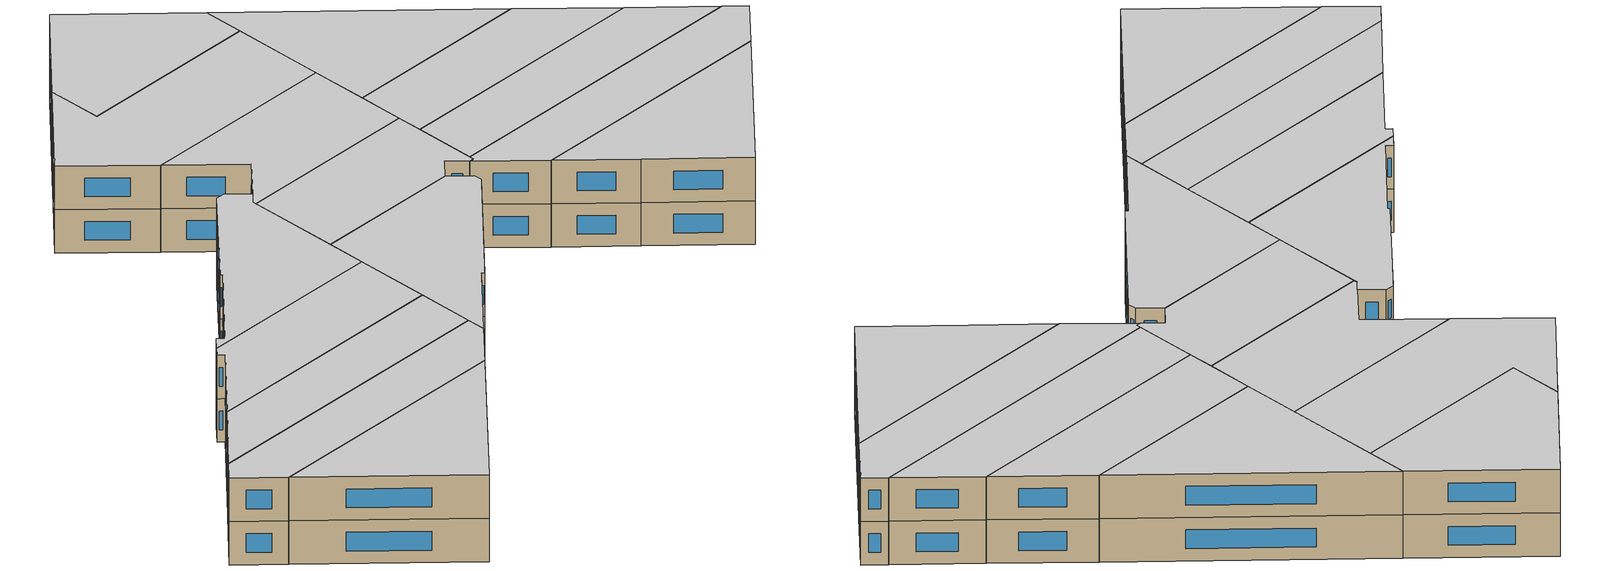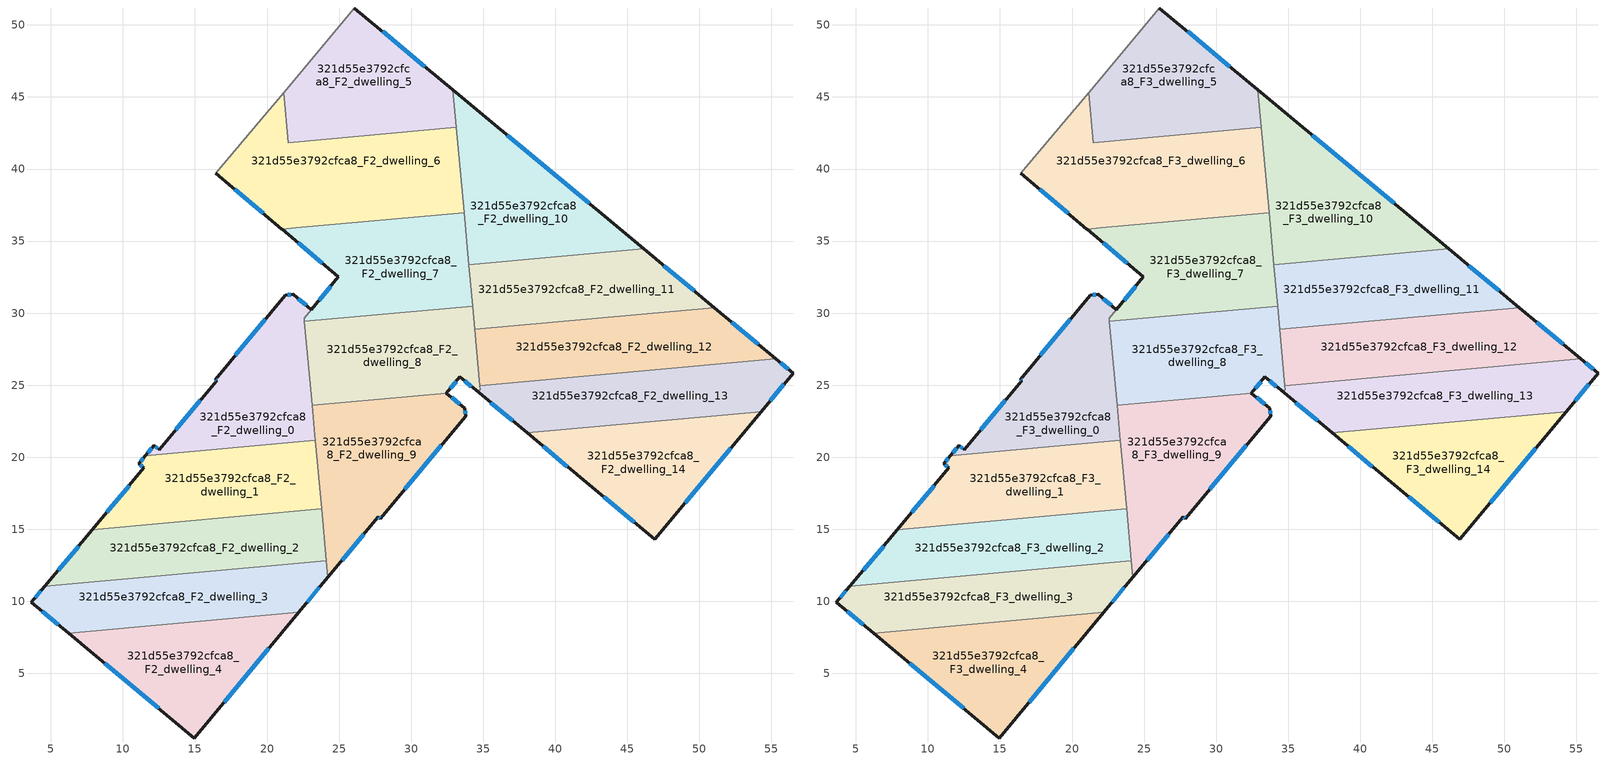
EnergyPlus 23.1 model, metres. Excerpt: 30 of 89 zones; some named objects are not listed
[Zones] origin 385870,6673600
321d55e3792cfca8_F2_dwelling_0
 floor to 321d55e3792cfca8_F1_dwelling_0 (EU_floor_Construction): 23.07,30.25 22.57,29.65 23.32,21.52 23.35,21.17 11.55,20.09 12.16,20.82 12.52,20.53 16.51,25.3 16.4,25.39 21.28,31.25 21.82,31.31 z6
 wall outside (EU_wall_Construction): 23.07,30.25 21.82,31.31 21.28,31.25 16.4,25.39 16.51,25.3 12.52,20.53 12.16,20.82 11.55,20.09 z6:9
 wall to 321d55e3792cfca8_F2_dwelling_1 (EU_wall_Construction): 11.55,20.09 23.35,21.17 z6:9
 wall to 321d55e3792cfca8_F2_dwelling_7 (EU_wall_Construction): 22.57,29.65 23.07,30.25 / 22.59,29.42 22.58,29.64 z6:9
 wall to 321d55e3792cfca8_F2_dwelling_8 (EU_wall_Construction): 23.13,23.6 22.59,29.42 z6:9
 wall to 321d55e3792cfca8_F2_dwelling_9 (EU_wall_Construction): 23.35,21.17 23.32,21.52 23.13,23.6 z6:9
 window (EU_Window_Construction): 12.42,20.61 12.26,20.73 / 15.37,23.94 13.66,21.89 / 16.43,25.36 16.48,25.33 / 19.89,29.58 17.8,27.06 / 21.66,31.29 21.43,31.27 / 22.71,30.55 22.17,31 / 11.98,20.61 11.73,20.3 z6.86:8.14
321d55e3792cfca8_F2_dwelling_1
 floor to 321d55e3792cfca8_F1_dwelling_1 (EU_floor_Construction): 23.35,21.17 23.78,16.41 7.86,14.96 11.46,19.26 11.1,19.55 11.55,20.09 z6
 wall outside (EU_wall_Construction): 11.55,20.09 11.1,19.55 11.46,19.26 7.86,14.96 z6:9
 wall to 321d55e3792cfca8_F2_dwelling_2 (EU_wall_Construction): 7.86,14.96 23.78,16.41 z6:9
 wall to 321d55e3792cfca8_F2_dwelling_9 (EU_wall_Construction): 23.78,16.41 23.35,21.17 z6:9
 window (EU_Window_Construction): 10.43,18.03 8.89,16.19 / 11.2,19.47 11.36,19.34 / 11.42,19.94 11.23,19.71 z6.86:8.14
321d55e3792cfca8_F2_dwelling_10
 floor to 321d55e3792cfca8_F1_dwelling_10 (EU_floor_Construction): 46.13,34.47 34,33.36 32.89,45.49 z6
 wall outside (EU_wall_Construction): 46.13,34.47 32.89,45.49 z6:9
 wall to 321d55e3792cfca8_F2_dwelling_11 (EU_wall_Construction): 34,33.36 46.13,34.47 z6:9
 wall to 321d55e3792cfca8_F2_dwelling_6 (EU_wall_Construction): 33.13,42.9 33.67,36.98 z6:9
 wall to 321d55e3792cfca8_F2_dwelling_5 (EU_wall_Construction): 32.89,45.49 33.13,42.9 z6:9
 wall to 321d55e3792cfca8_F2_dwelling_7 (EU_wall_Construction): 33.67,36.98 34,33.36 z6:9
 window (EU_Window_Construction): 42.35,37.62 36.67,42.34 z6.86:8.14
321d55e3792cfca8_F2_dwelling_11
 floor to 321d55e3792cfca8_F1_dwelling_11 (EU_floor_Construction): 51.03,30.38 34.41,28.87 34,33.36 46.13,34.47 z6
 wall outside (EU_wall_Construction): 51.03,30.38 46.13,34.47 z6:9
 wall to 321d55e3792cfca8_F2_dwelling_12 (EU_wall_Construction): 34.41,28.87 51.03,30.38 z6:9
 wall to 321d55e3792cfca8_F2_dwelling_7 (EU_wall_Construction): 34,33.36 34.26,30.49 z6:9
 wall to 321d55e3792cfca8_F2_dwelling_8 (EU_wall_Construction): 34.26,30.49 34.41,28.87 z6:9
 window (EU_Window_Construction): 49.63,31.55 47.53,33.3 z6.86:8.14
321d55e3792cfca8_F2_dwelling_12
 floor to 321d55e3792cfca8_F1_dwelling_12 (EU_floor_Construction): 55.29,26.84 34.76,24.96 34.41,28.87 51.03,30.38 z6
 wall outside (EU_wall_Construction): 55.29,26.84 51.03,30.38 z6:9
 wall to 321d55e3792cfca8_F2_dwelling_13 (EU_wall_Construction): 34.76,24.96 55.29,26.84 z6:9
 wall to 321d55e3792cfca8_F2_dwelling_8 (EU_wall_Construction): 34.41,28.87 34.76,24.96 z6:9
 window (EU_Window_Construction): 54.07,27.85 52.25,29.37 z6.86:8.14
321d55e3792cfca8_F2_dwelling_13
 floor to 321d55e3792cfca8_F1_dwelling_13 (EU_floor_Construction): 56.5,25.83 54.29,23.17 38.05,21.68 34.51,24.64 34.79,24.67 34.76,24.96 55.29,26.84 z6
 wall outside (EU_wall_Construction): 34.51,24.64 38.05,21.68 / 54.29,23.17 56.5,25.83 55.29,26.84 z6:9
 wall to 321d55e3792cfca8_F2_dwelling_14 (EU_wall_Construction): 38.05,21.68 54.29,23.17 z6:9
 wall to 321d55e3792cfca8_F2_dwelling_8 (EU_wall_Construction): 34.76,24.96 34.79,24.67 34.51,24.64 z6:9
 window (EU_Window_Construction): 35.52,23.8 37.04,22.53 / 56.16,26.12 55.64,26.55 / 54.92,23.93 55.87,25.07 z6.86:8.14
321d55e3792cfca8_F2_dwelling_14
 floor to 321d55e3792cfca8_F1_dwelling_14 (EU_floor_Construction): 54.29,23.17 46.92,14.31 41.95,18.42 38.05,21.68 z6
 wall outside (EU_wall_Construction): 38.05,21.68 41.95,18.42 46.92,14.31 54.29,23.17 z6:9
 window (EU_Window_Construction): 49.02,16.84 52.18,20.64 / 43.37,17.25 45.5,15.48 / 39.16,20.75 40.84,19.35 z6.86:8.14
321d55e3792cfca8_F2_dwelling_2
 floor to 321d55e3792cfca8_F1_dwelling_2 (EU_floor_Construction): 23.78,16.41 24.11,12.82 4.58,11.04 7.86,14.96 z6
 wall outside (EU_wall_Construction): 7.86,14.96 4.58,11.04 z6:9
 wall to 321d55e3792cfca8_F2_dwelling_3 (EU_wall_Construction): 4.58,11.04 24.11,12.82 z6:9
 wall to 321d55e3792cfca8_F2_dwelling_9 (EU_wall_Construction): 24.11,12.82 23.78,16.41 z6:9
 window (EU_Window_Construction): 6.92,13.84 5.52,12.16 z6.86:8.14
321d55e3792cfca8_F2_dwelling_3
 floor to 321d55e3792cfca8_F1_dwelling_3 (EU_floor_Construction): 24.11,12.82 24.22,11.66 22.2,9.23 6.24,7.78 3.65,9.93 4.58,11.04 z6
 wall outside (EU_wall_Construction): 22.2,9.23 24.22,11.66 / 4.58,11.04 3.65,9.93 6.24,7.78 z6:9
 wall to 321d55e3792cfca8_F2_dwelling_4 (EU_wall_Construction): 6.24,7.78 22.2,9.23 z6:9
 wall to 321d55e3792cfca8_F2_dwelling_9 (EU_wall_Construction): 24.21,11.66 24.11,12.82 z6:9
 window (EU_Window_Construction): 22.77,9.92 23.64,10.97 / 4.39,9.31 5.5,8.39 / 4.31,10.72 3.92,10.24 z6.86:8.14
321d55e3792cfca8_F2_dwelling_4
 floor to 321d55e3792cfca8_F1_dwelling_4 (EU_floor_Construction): 22.2,9.23 14.96,0.52 6.24,7.78 z6
 wall outside (EU_wall_Construction): 6.24,7.78 14.96,0.52 22.2,9.23 z6:9
 window (EU_Window_Construction): 8.73,5.7 12.47,2.59 / 17.03,3.01 20.13,6.74 z6.86:8.14
321d55e3792cfca8_F2_dwelling_5
 floor to 321d55e3792cfca8_F1_dwelling_5 (EU_floor_Construction): 32.89,45.49 33.13,42.9 21.46,41.83 21.15,45.29 26.07,51.17 z6
 wall outside (EU_wall_Construction): 32.89,45.49 26.07,51.17 z6:9
 wall to 321d55e3792cfca8_F2_dwelling_6 (EU_wall_Construction): 21.15,45.29 21.46,41.83 33.13,42.9 z6:9
 wall adiabatic (EU_wall_Construction): 26.07,51.17 21.15,45.29 z6:9
 window (EU_Window_Construction): 30.94,47.12 28.02,49.55 z6.86:8.14
321d55e3792cfca8_F2_dwelling_6
 floor to 321d55e3792cfca8_F1_dwelling_6 (EU_floor_Construction): 33.13,42.9 33.67,36.97 22,35.91 21.04,35.83 16.44,39.7 19.44,43.25 21.15,45.29 21.46,41.83 z6
 wall outside (EU_wall_Construction): 16.44,39.7 21.04,35.83 z6:9
 wall adiabatic (EU_wall_Construction): 21.15,45.29 19.44,43.25 16.44,39.7 z6:9
 wall to 321d55e3792cfca8_F2_dwelling_7 (EU_wall_Construction): 22.01,35.91 33.67,36.97 / 21.04,35.83 22,35.91 z6:9
 window (EU_Window_Construction): 17.76,38.59 19.73,36.93 z6.86:8.14
321d55e3792cfca8_F2_dwelling_7
 floor to 321d55e3792cfca8_F1_dwelling_7 (EU_floor_Construction): 33.67,36.97 34.26,30.49 22.59,29.42 22.57,29.65 23.07,30.25 24.95,32.54 21.04,35.82 z6
 wall outside (EU_wall_Construction): 21.04,35.82 24.95,32.54 23.07,30.25 z6:9
 wall to 321d55e3792cfca8_F2_dwelling_8 (EU_wall_Construction): 22.59,29.42 34.26,30.49 z6:9
 window (EU_Window_Construction): 22.16,34.88 23.83,33.47 / 24.41,31.88 23.61,30.9 z6.86:8.14
321d55e3792cfca8_F2_dwelling_8
 floor to 321d55e3792cfca8_F1_dwelling_8 (EU_floor_Construction): 34.26,30.49 34.79,24.67 34.51,24.64 33.39,25.58 32.45,24.45 23.13,23.6 22.59,29.42 z6
 wall outside (EU_wall_Construction): 32.45,24.45 33.39,25.58 34.51,24.64 z6:9
 wall to 321d55e3792cfca8_F2_dwelling_9 (EU_wall_Construction): 23.13,23.6 32.45,24.45 z6:9
 window (EU_Window_Construction): 33.71,25.31 34.19,24.91 / 32.72,24.77 33.12,25.25 z6.86:8.14
321d55e3792cfca8_F2_dwelling_9
 floor to 321d55e3792cfca8_F1_dwelling_9 (EU_floor_Construction): 33.74,23.38 33.78,22.85 27.86,15.74 27.7,15.86 24.22,11.66 23.13,23.6 32.45,24.45 z6
 wall outside (EU_wall_Construction): 24.22,11.66 27.7,15.86 27.86,15.74 33.78,22.85 33.74,23.38 32.45,24.45 z6:9
 window (EU_Window_Construction): 27.75,15.83 27.81,15.78 / 25.21,12.86 26.71,14.66 / 33.37,23.69 32.82,24.15 / 33.77,23 33.75,23.23 / 29.55,17.77 32.09,20.82 z6.86:8.14
321d55e3792cfca8_F3_dwelling_0
 floor to 321d55e3792cfca8_F2_dwelling_0 (EU_floor_Construction): 23.07,30.25 22.57,29.65 23.32,21.52 23.35,21.17 11.55,20.09 12.16,20.82 12.52,20.53 16.51,25.3 16.4,25.39 21.28,31.25 21.82,31.31 z9
 wall outside (EU_wall_Construction): 23.07,30.25 21.82,31.31 21.28,31.25 16.4,25.39 16.51,25.3 12.52,20.53 12.16,20.82 11.55,20.09 z9:12
 wall to 321d55e3792cfca8_F3_dwelling_1 (EU_wall_Construction): 11.55,20.09 23.35,21.17 z9:12
 wall to 321d55e3792cfca8_F3_dwelling_7 (EU_wall_Construction): 22.57,29.65 23.07,30.25 / 22.59,29.42 22.58,29.64 z9:12
 wall to 321d55e3792cfca8_F3_dwelling_8 (EU_wall_Construction): 23.13,23.6 22.59,29.42 z9:12
 wall to 321d55e3792cfca8_F3_dwelling_9 (EU_wall_Construction): 23.35,21.17 23.32,21.52 23.13,23.6 z9:12
 window (EU_Window_Construction): 12.42,20.61 12.26,20.73 / 15.37,23.94 13.66,21.89 / 16.43,25.36 16.48,25.33 / 19.89,29.58 17.8,27.06 / 21.66,31.29 21.43,31.27 / 22.71,30.55 22.17,31 / 11.98,20.61 11.73,20.3 z9.86:11.14
 ceiling to 321d55e3792cfca8_F4_dwelling_0 (EU_floor_Construction): 23.35,21.17 23.32,21.52 22.57,29.65 23.07,30.25 21.82,31.31 21.28,31.25 16.4,25.39 16.51,25.3 12.52,20.53 12.16,20.82 11.55,20.09 z12
321d55e3792cfca8_F3_dwelling_1
 floor to 321d55e3792cfca8_F2_dwelling_1 (EU_floor_Construction): 23.35,21.17 23.78,16.41 7.86,14.96 11.46,19.26 11.1,19.55 11.55,20.09 z9
 wall outside (EU_wall_Construction): 11.55,20.09 11.1,19.55 11.46,19.26 7.86,14.96 z9:12
 wall to 321d55e3792cfca8_F3_dwelling_2 (EU_wall_Construction): 7.86,14.96 23.78,16.41 z9:12
 wall to 321d55e3792cfca8_F3_dwelling_9 (EU_wall_Construction): 23.78,16.41 23.35,21.17 z9:12
 window (EU_Window_Construction): 10.43,18.03 8.89,16.19 / 11.2,19.47 11.36,19.34 / 11.42,19.94 11.23,19.71 z9.86:11.14
 ceiling to 321d55e3792cfca8_F4_dwelling_1 (EU_floor_Construction): 23.78,16.41 23.35,21.17 11.55,20.09 11.1,19.55 11.46,19.26 7.86,14.96 z12
321d55e3792cfca8_F3_dwelling_10
 floor to 321d55e3792cfca8_F2_dwelling_10 (EU_floor_Construction): 46.13,34.47 34,33.36 32.89,45.49 z9
 wall outside (EU_wall_Construction): 46.13,34.47 32.89,45.49 z9:12
 wall to 321d55e3792cfca8_F3_dwelling_11 (EU_wall_Construction): 34,33.36 46.13,34.47 z9:12
 wall to 321d55e3792cfca8_F3_dwelling_6 (EU_wall_Construction): 33.13,42.9 33.67,36.98 z9:12
 wall to 321d55e3792cfca8_F3_dwelling_5 (EU_wall_Construction): 32.89,45.49 33.13,42.9 z9:12
 wall to 321d55e3792cfca8_F3_dwelling_7 (EU_wall_Construction): 33.67,36.98 34,33.36 z9:12
 window (EU_Window_Construction): 42.35,37.62 36.67,42.34 z9.86:11.14
 ceiling to 321d55e3792cfca8_F4_dwelling_10 (EU_floor_Construction): 46.13,34.47 32.89,45.49 34,33.36 z12
321d55e3792cfca8_F3_dwelling_11
 floor to 321d55e3792cfca8_F2_dwelling_11 (EU_floor_Construction): 51.03,30.38 34.41,28.87 34,33.36 46.13,34.47 z9
 wall outside (EU_wall_Construction): 51.03,30.38 46.13,34.47 z9:12
 wall to 321d55e3792cfca8_F3_dwelling_12 (EU_wall_Construction): 34.41,28.87 51.03,30.38 z9:12
 wall to 321d55e3792cfca8_F3_dwelling_7 (EU_wall_Construction): 34,33.36 34.26,30.49 z9:12
 wall to 321d55e3792cfca8_F3_dwelling_8 (EU_wall_Construction): 34.26,30.49 34.41,28.87 z9:12
 window (EU_Window_Construction): 49.63,31.55 47.53,33.3 z9.86:11.14
 ceiling to 321d55e3792cfca8_F4_dwelling_11 (EU_floor_Construction): 51.03,30.38 46.13,34.47 34,33.36 34.41,28.87 z12
321d55e3792cfca8_F3_dwelling_12
 floor to 321d55e3792cfca8_F2_dwelling_12 (EU_floor_Construction): 55.29,26.84 34.76,24.96 34.41,28.87 51.03,30.38 z9
 wall outside (EU_wall_Construction): 55.29,26.84 51.03,30.38 z9:12
 wall to 321d55e3792cfca8_F3_dwelling_13 (EU_wall_Construction): 34.76,24.96 55.29,26.84 z9:12
 wall to 321d55e3792cfca8_F3_dwelling_8 (EU_wall_Construction): 34.41,28.87 34.76,24.96 z9:12
 window (EU_Window_Construction): 54.07,27.85 52.25,29.37 z9.86:11.14
 ceiling to 321d55e3792cfca8_F4_dwelling_12 (EU_floor_Construction): 55.29,26.84 51.03,30.38 34.41,28.87 34.76,24.96 z12
321d55e3792cfca8_F3_dwelling_13
 floor to 321d55e3792cfca8_F2_dwelling_13 (EU_floor_Construction): 56.5,25.83 54.29,23.17 38.05,21.68 34.51,24.64 34.79,24.67 34.76,24.96 55.29,26.84 z9
 wall outside (EU_wall_Construction): 34.51,24.64 38.05,21.68 / 54.29,23.17 56.5,25.83 55.29,26.84 z9:12
 wall to 321d55e3792cfca8_F3_dwelling_14 (EU_wall_Construction): 38.05,21.68 54.29,23.17 z9:12
 wall to 321d55e3792cfca8_F3_dwelling_8 (EU_wall_Construction): 34.76,24.96 34.79,24.67 34.51,24.64 z9:12
 window (EU_Window_Construction): 35.52,23.8 37.04,22.53 / 56.16,26.12 55.64,26.55 / 54.92,23.93 55.87,25.07 z9.86:11.14
 ceiling to 321d55e3792cfca8_F4_dwelling_13 (EU_floor_Construction): 54.29,23.17 56.5,25.83 55.29,26.84 34.76,24.96 34.79,24.67 34.51,24.64 38.05,21.68 z12
321d55e3792cfca8_F3_dwelling_14
 floor to 321d55e3792cfca8_F2_dwelling_14 (EU_floor_Construction): 54.29,23.17 46.92,14.31 41.95,18.42 38.05,21.68 z9
 wall outside (EU_wall_Construction): 38.05,21.68 41.95,18.42 46.92,14.31 54.29,23.17 z9:12
 window (EU_Window_Construction): 49.02,16.84 52.18,20.64 / 43.37,17.25 45.5,15.48 / 39.16,20.75 40.84,19.35 z9.86:11.14
 ceiling to 321d55e3792cfca8_F4_dwelling_14 (EU_floor_Construction): 46.92,14.31 54.29,23.17 38.05,21.68 41.95,18.42 z12
321d55e3792cfca8_F3_dwelling_2
 floor to 321d55e3792cfca8_F2_dwelling_2 (EU_floor_Construction): 23.78,16.41 24.11,12.82 4.58,11.04 7.86,14.96 z9
 wall outside (EU_wall_Construction): 7.86,14.96 4.58,11.04 z9:12
 wall to 321d55e3792cfca8_F3_dwelling_3 (EU_wall_Construction): 4.58,11.04 24.11,12.82 z9:12
 wall to 321d55e3792cfca8_F3_dwelling_9 (EU_wall_Construction): 24.11,12.82 23.78,16.41 z9:12
 window (EU_Window_Construction): 6.92,13.84 5.52,12.16 z9.86:11.14
 ceiling to 321d55e3792cfca8_F4_dwelling_2 (EU_floor_Construction): 24.11,12.82 23.78,16.41 7.86,14.96 4.58,11.04 z12
321d55e3792cfca8_F3_dwelling_3
 floor to 321d55e3792cfca8_F2_dwelling_3 (EU_floor_Construction): 24.11,12.82 24.22,11.66 22.2,9.23 6.24,7.78 3.65,9.93 4.58,11.04 z9
 wall outside (EU_wall_Construction): 22.2,9.23 24.22,11.66 / 4.58,11.04 3.65,9.93 6.24,7.78 z9:12
 wall to 321d55e3792cfca8_F3_dwelling_4 (EU_wall_Construction): 6.24,7.78 22.2,9.23 z9:12
 wall to 321d55e3792cfca8_F3_dwelling_9 (EU_wall_Construction): 24.21,11.66 24.11,12.82 z9:12
 window (EU_Window_Construction): 22.77,9.92 23.64,10.97 / 4.39,9.31 5.5,8.39 / 4.31,10.72 3.92,10.24 z9.86:11.14
 ceiling to 321d55e3792cfca8_F4_dwelling_3 (EU_floor_Construction): 22.2,9.23 24.22,11.66 24.11,12.82 4.58,11.04 3.65,9.93 6.24,7.78 z12
321d55e3792cfca8_F3_dwelling_4
 floor to 321d55e3792cfca8_F2_dwelling_4 (EU_floor_Construction): 22.2,9.23 14.96,0.52 6.24,7.78 z9
 wall outside (EU_wall_Construction): 6.24,7.78 14.96,0.52 22.2,9.23 z9:12
 window (EU_Window_Construction): 8.73,5.7 12.47,2.59 / 17.03,3.01 20.13,6.74 z9.86:11.14
 ceiling to 321d55e3792cfca8_F4_dwelling_4 (EU_floor_Construction): 14.96,0.52 22.2,9.23 6.24,7.78 z12
321d55e3792cfca8_F3_dwelling_5
 floor to 321d55e3792cfca8_F2_dwelling_5 (EU_floor_Construction): 32.89,45.49 33.13,42.9 21.46,41.83 21.15,45.29 26.07,51.17 z9
 wall outside (EU_wall_Construction): 32.89,45.49 26.07,51.17 z9:12
 wall to 321d55e3792cfca8_F3_dwelling_6 (EU_wall_Construction): 21.15,45.29 21.46,41.83 33.13,42.9 z9:12
 wall adiabatic (EU_wall_Construction): 26.07,51.17 21.15,45.29 z9:12
 window (EU_Window_Construction): 30.94,47.12 28.02,49.55 z9.86:11.14
 ceiling to 321d55e3792cfca8_F4_dwelling_5 (EU_floor_Construction): 33.13,42.9 32.89,45.49 26.07,51.17 21.15,45.29 21.46,41.83 z12
321d55e3792cfca8_F3_dwelling_6
 floor to 321d55e3792cfca8_F2_dwelling_6 (EU_floor_Construction): 33.13,42.9 33.67,36.97 22,35.91 21.04,35.83 16.44,39.7 19.44,43.25 21.15,45.29 21.46,41.83 z9
 wall outside (EU_wall_Construction): 16.44,39.7 21.04,35.83 z9:12
 wall adiabatic (EU_wall_Construction): 21.15,45.29 19.44,43.25 16.44,39.7 z9:12
 wall to 321d55e3792cfca8_F3_dwelling_7 (EU_wall_Construction): 22.01,35.91 33.67,36.97 / 21.04,35.83 22,35.91 z9:12
 window (EU_Window_Construction): 17.76,38.59 19.73,36.93 z9.86:11.14
 ceiling to 321d55e3792cfca8_F4_dwelling_6 (EU_floor_Construction): 33.67,36.97 33.13,42.9 21.46,41.83 21.15,45.29 19.44,43.25 16.44,39.7 21.04,35.83 22,35.91 z12
321d55e3792cfca8_F3_dwelling_7
 floor to 321d55e3792cfca8_F2_dwelling_7 (EU_floor_Construction): 33.67,36.97 34.26,30.49 22.59,29.42 22.57,29.65 23.07,30.25 24.95,32.54 21.04,35.82 z9
 wall outside (EU_wall_Construction): 21.04,35.82 24.95,32.54 23.07,30.25 z9:12
 wall to 321d55e3792cfca8_F3_dwelling_8 (EU_wall_Construction): 22.59,29.42 34.26,30.49 z9:12
 window (EU_Window_Construction): 22.16,34.88 23.83,33.47 / 24.41,31.88 23.61,30.9 z9.86:11.14
 ceiling to 321d55e3792cfca8_F4_dwelling_7 (EU_floor_Construction): 34.26,30.49 33.67,36.97 21.04,35.82 24.95,32.54 23.07,30.25 22.57,29.65 22.59,29.42 z12
321d55e3792cfca8_F3_dwelling_8
 floor to 321d55e3792cfca8_F2_dwelling_8 (EU_floor_Construction): 34.26,30.49 34.79,24.67 34.51,24.64 33.39,25.58 32.45,24.45 23.13,23.6 22.59,29.42 z9
 wall outside (EU_wall_Construction): 32.45,24.45 33.39,25.58 34.51,24.64 z9:12
 wall to 321d55e3792cfca8_F3_dwelling_9 (EU_wall_Construction): 23.13,23.6 32.45,24.45 z9:12
 window (EU_Window_Construction): 33.71,25.31 34.19,24.91 / 32.72,24.77 33.12,25.25 z9.86:11.14
 ceiling to 321d55e3792cfca8_F4_dwelling_8 (EU_floor_Construction): 34.79,24.67 34.26,30.49 22.59,29.42 23.13,23.6 32.45,24.45 33.39,25.58 34.51,24.64 z12
321d55e3792cfca8_F3_dwelling_9
 floor to 321d55e3792cfca8_F2_dwelling_9 (EU_floor_Construction): 33.74,23.38 33.78,22.85 27.86,15.74 27.7,15.86 24.22,11.66 23.13,23.6 32.45,24.45 z9
 wall outside (EU_wall_Construction): 24.22,11.66 27.7,15.86 27.86,15.74 33.78,22.85 33.74,23.38 32.45,24.45 z9:12
 window (EU_Window_Construction): 27.75,15.83 27.81,15.78 / 25.21,12.86 26.71,14.66 / 33.37,23.69 32.82,24.15 / 33.77,23 33.75,23.23 / 29.55,17.77 32.09,20.82 z9.86:11.14
 ceiling to 321d55e3792cfca8_F4_dwelling_9 (EU_floor_Construction): 27.86,15.74 33.78,22.85 33.74,23.38 32.45,24.45 23.13,23.6 24.22,11.66 27.7,15.86 z12
[Building]
EU S2 Campaign: North Axis=0; Terrain=City; Solar Distribution=FullExterior
[Site:Location]
Helsinki-Vantaa.AP: Latitude=60.317; Longitude=24.963; Time Zone=2; Elevation=54.6
[SizingPeriod:WeatherFileDays]
AnnualSizingPeriod: Begin Month=1; Begin Day of Month=1; End Month=12; End Day of Month=31; Day of Week for Start Day=Monday; Use Weather File Daylight Saving Period=No; Use Weather File Rain and Snow Indicators=No
[MATERIAL]
EU_InternalMass_Material: Roughness=MediumRough; Thickness=0.1; Conductivity=1; Density=1800; Specific Heat=900; Thermal Absorptance=0.9; Solar Absorptance=0.7; Visible Absorptance=0.7
[MATERIAL:NOMASS] Roughness=MediumRough; Thermal Absorptance=0.9; Solar Absorptance=0.7; Visible Absorptance=0.7
Name | Thermal Resistance
EU_wall_NoMass | 1.10183
EU_floor_NoMass | 1.70606
[WINDOWMATERIAL:SIMPLEGLAZINGSYSTEM]
EU_Window_SimpleGlazing: UFactor=3.11035; Solar Heat Gain Coefficient=0.8; Visible Transmittance=0.8
[CONSTRUCTION]
EU_wall_Construction: EU_wall_NoMass
EU_floor_Construction: EU_floor_NoMass
EU_Window_Construction: EU_Window_SimpleGlazing
EU_InternalMass_Construction: EU_InternalMass_Material
[ZONE] Type=1; Multiplier=1; Ceiling Height=autocalculate; Floor Area=autocalculate; Part of Total Floor Area=Yes
Name | Volume
321d55e3792cfca8_F2_dwelling_0; 321d55e3792cfca8_F3_dwelling_0 | 190.627
321d55e3792cfca8_F2_dwelling_1; 321d55e3792cfca8_F3_dwelling_1 | 195.914
321d55e3792cfca8_F2_dwelling_10; 321d55e3792cfca8_F3_dwelling_10 | 222.54
321d55e3792cfca8_F2_dwelling_11; 321d55e3792cfca8_F3_dwelling_11 | 195.516
321d55e3792cfca8_F2_dwelling_12; 321d55e3792cfca8_F3_dwelling_12 | 219.138
321d55e3792cfca8_F2_dwelling_13; 321d55e3792cfca8_F3_dwelling_13 | 208.389
321d55e3792cfca8_F2_dwelling_14; 321d55e3792cfca8_F3_dwelling_14 | 199.61
321d55e3792cfca8_F2_dwelling_2; 321d55e3792cfca8_F3_dwelling_2 | 192.817
321d55e3792cfca8_F2_dwelling_3; 321d55e3792cfca8_F3_dwelling_3 | 192.798
321d55e3792cfca8_F2_dwelling_4; 321d55e3792cfca8_F3_dwelling_4 | 192.823
321d55e3792cfca8_F2_dwelling_5; 321d55e3792cfca8_F3_dwelling_5 | 209.016
321d55e3792cfca8_F2_dwelling_6; 321d55e3792cfca8_F3_dwelling_6 | 288.508
321d55e3792cfca8_F2_dwelling_7; 321d55e3792cfca8_F3_dwelling_7 | 209.488
321d55e3792cfca8_F2_dwelling_8; 321d55e3792cfca8_F3_dwelling_8 | 202.12
321d55e3792cfca8_F2_dwelling_9; 321d55e3792cfca8_F3_dwelling_9 | 215.751
[INTERNALMASS] Construction=EU_InternalMass_Construction
Name | Zone or ZoneList | Surface Area
321d55e3792cfca8_F2_dwelling_0_EU_InternalMass | 321d55e3792cfca8_F2_dwelling_0 | 63.5373
321d55e3792cfca8_F2_dwelling_1_EU_InternalMass | 321d55e3792cfca8_F2_dwelling_1 | 65.311
321d55e3792cfca8_F2_dwelling_2_EU_InternalMass | 321d55e3792cfca8_F2_dwelling_2 | 64.2727
321d55e3792cfca8_F2_dwelling_3_EU_InternalMass | 321d55e3792cfca8_F2_dwelling_3 | 64.2656
321d55e3792cfca8_F2_dwelling_4_EU_InternalMass | 321d55e3792cfca8_F2_dwelling_4 | 64.2743
321d55e3792cfca8_F2_dwelling_5_EU_InternalMass | 321d55e3792cfca8_F2_dwelling_5 | 69.6719
321d55e3792cfca8_F2_dwelling_6_EU_InternalMass | 321d55e3792cfca8_F2_dwelling_6 | 96.1685
321d55e3792cfca8_F2_dwelling_7_EU_InternalMass | 321d55e3792cfca8_F2_dwelling_7 | 69.833
321d55e3792cfca8_F2_dwelling_8_EU_InternalMass | 321d55e3792cfca8_F2_dwelling_8 | 67.3731
321d55e3792cfca8_F2_dwelling_9_EU_InternalMass | 321d55e3792cfca8_F2_dwelling_9 | 71.9172
321d55e3792cfca8_F2_dwelling_10_EU_InternalMass | 321d55e3792cfca8_F2_dwelling_10 | 74.1801
321d55e3792cfca8_F2_dwelling_11_EU_InternalMass | 321d55e3792cfca8_F2_dwelling_11 | 65.172
321d55e3792cfca8_F2_dwelling_12_EU_InternalMass | 321d55e3792cfca8_F2_dwelling_12 | 73.0329
321d55e3792cfca8_F2_dwelling_13_EU_InternalMass | 321d55e3792cfca8_F2_dwelling_13 | 69.4744
321d55e3792cfca8_F2_dwelling_14_EU_InternalMass | 321d55e3792cfca8_F2_dwelling_14 | 66.5365
321d55e3792cfca8_F3_dwelling_0_EU_InternalMass | 321d55e3792cfca8_F3_dwelling_0 | 63.5373
321d55e3792cfca8_F3_dwelling_1_EU_InternalMass | 321d55e3792cfca8_F3_dwelling_1 | 65.311
321d55e3792cfca8_F3_dwelling_2_EU_InternalMass | 321d55e3792cfca8_F3_dwelling_2 | 64.2727
321d55e3792cfca8_F3_dwelling_3_EU_InternalMass | 321d55e3792cfca8_F3_dwelling_3 | 64.2656
321d55e3792cfca8_F3_dwelling_4_EU_InternalMass | 321d55e3792cfca8_F3_dwelling_4 | 64.2743
321d55e3792cfca8_F3_dwelling_5_EU_InternalMass | 321d55e3792cfca8_F3_dwelling_5 | 69.6719
321d55e3792cfca8_F3_dwelling_6_EU_InternalMass | 321d55e3792cfca8_F3_dwelling_6 | 96.1685
321d55e3792cfca8_F3_dwelling_7_EU_InternalMass | 321d55e3792cfca8_F3_dwelling_7 | 69.833
321d55e3792cfca8_F3_dwelling_8_EU_InternalMass | 321d55e3792cfca8_F3_dwelling_8 | 67.3731
321d55e3792cfca8_F3_dwelling_9_EU_InternalMass | 321d55e3792cfca8_F3_dwelling_9 | 71.9172
321d55e3792cfca8_F3_dwelling_10_EU_InternalMass | 321d55e3792cfca8_F3_dwelling_10 | 74.1801
321d55e3792cfca8_F3_dwelling_11_EU_InternalMass | 321d55e3792cfca8_F3_dwelling_11 | 65.172
321d55e3792cfca8_F3_dwelling_12_EU_InternalMass | 321d55e3792cfca8_F3_dwelling_12 | 73.0329
321d55e3792cfca8_F3_dwelling_13_EU_InternalMass | 321d55e3792cfca8_F3_dwelling_13 | 69.4744
321d55e3792cfca8_F3_dwelling_14_EU_InternalMass | 321d55e3792cfca8_F3_dwelling_14 | 66.5365
[OTHEREQUIPMENT] Fuel Type=Electricity; Design Level Calculation Method=Watts/Area; Power per Zone Floor Area=1; Fraction Latent=0; Fraction Radiant=0; Fraction Lost=0; Carbon Dioxide Generation Rate=0; EndUse Subcategory=EU_Step8_InternalGains
Name | Zone or ZoneList or Space or SpaceList | Schedule
EU_Step8_InternalGain_321d55e3792cfca8_F2_dwelling_0_f000 | 321d55e3792cfca8_F2_dwelling_0 | EU_Step8_GainSchedule_321d55e3792cfca8_F2_dwelling_0_f000
EU_Step8_InternalGain_321d55e3792cfca8_F2_dwelling_1_f000 | 321d55e3792cfca8_F2_dwelling_1 | EU_Step8_GainSchedule_321d55e3792cfca8_F2_dwelling_1_f000
EU_Step8_InternalGain_321d55e3792cfca8_F2_dwelling_2_f000 | 321d55e3792cfca8_F2_dwelling_2 | EU_Step8_GainSchedule_321d55e3792cfca8_F2_dwelling_2_f000
EU_Step8_InternalGain_321d55e3792cfca8_F2_dwelling_3_f000 | 321d55e3792cfca8_F2_dwelling_3 | EU_Step8_GainSchedule_321d55e3792cfca8_F2_dwelling_3_f000
EU_Step8_InternalGain_321d55e3792cfca8_F2_dwelling_4_f000 | 321d55e3792cfca8_F2_dwelling_4 | EU_Step8_GainSchedule_321d55e3792cfca8_F2_dwelling_4_f000
EU_Step8_InternalGain_321d55e3792cfca8_F2_dwelling_5_f000 | 321d55e3792cfca8_F2_dwelling_5 | EU_Step8_GainSchedule_321d55e3792cfca8_F2_dwelling_5_f000
EU_Step8_InternalGain_321d55e3792cfca8_F2_dwelling_6_f000 | 321d55e3792cfca8_F2_dwelling_6 | EU_Step8_GainSchedule_321d55e3792cfca8_F2_dwelling_6_f000
EU_Step8_InternalGain_321d55e3792cfca8_F2_dwelling_7_f000 | 321d55e3792cfca8_F2_dwelling_7 | EU_Step8_GainSchedule_321d55e3792cfca8_F2_dwelling_7_f000
EU_Step8_InternalGain_321d55e3792cfca8_F2_dwelling_8_f000 | 321d55e3792cfca8_F2_dwelling_8 | EU_Step8_GainSchedule_321d55e3792cfca8_F2_dwelling_8_f000
EU_Step8_InternalGain_321d55e3792cfca8_F2_dwelling_9_f000 | 321d55e3792cfca8_F2_dwelling_9 | EU_Step8_GainSchedule_321d55e3792cfca8_F2_dwelling_9_f000
EU_Step8_InternalGain_321d55e3792cfca8_F2_dwelling_10_f000 | 321d55e3792cfca8_F2_dwelling_10 | EU_Step8_GainSchedule_321d55e3792cfca8_F2_dwelling_10_f000
EU_Step8_InternalGain_321d55e3792cfca8_F2_dwelling_11_f000 | 321d55e3792cfca8_F2_dwelling_11 | EU_Step8_GainSchedule_321d55e3792cfca8_F2_dwelling_11_f000
EU_Step8_InternalGain_321d55e3792cfca8_F2_dwelling_12_f000 | 321d55e3792cfca8_F2_dwelling_12 | EU_Step8_GainSchedule_321d55e3792cfca8_F2_dwelling_12_f000
EU_Step8_InternalGain_321d55e3792cfca8_F2_dwelling_13_f000 | 321d55e3792cfca8_F2_dwelling_13 | EU_Step8_GainSchedule_321d55e3792cfca8_F2_dwelling_13_f000
EU_Step8_InternalGain_321d55e3792cfca8_F2_dwelling_14_f000 | 321d55e3792cfca8_F2_dwelling_14 | EU_Step8_GainSchedule_321d55e3792cfca8_F2_dwelling_14_f000
EU_Step8_InternalGain_321d55e3792cfca8_F3_dwelling_0_f000 | 321d55e3792cfca8_F3_dwelling_0 | EU_Step8_GainSchedule_321d55e3792cfca8_F3_dwelling_0_f000
EU_Step8_InternalGain_321d55e3792cfca8_F3_dwelling_1_f000 | 321d55e3792cfca8_F3_dwelling_1 | EU_Step8_GainSchedule_321d55e3792cfca8_F3_dwelling_1_f000
EU_Step8_InternalGain_321d55e3792cfca8_F3_dwelling_2_f000 | 321d55e3792cfca8_F3_dwelling_2 | EU_Step8_GainSchedule_321d55e3792cfca8_F3_dwelling_2_f000
EU_Step8_InternalGain_321d55e3792cfca8_F3_dwelling_3_f000 | 321d55e3792cfca8_F3_dwelling_3 | EU_Step8_GainSchedule_321d55e3792cfca8_F3_dwelling_3_f000
EU_Step8_InternalGain_321d55e3792cfca8_F3_dwelling_4_f000 | 321d55e3792cfca8_F3_dwelling_4 | EU_Step8_GainSchedule_321d55e3792cfca8_F3_dwelling_4_f000
EU_Step8_InternalGain_321d55e3792cfca8_F3_dwelling_5_f000 | 321d55e3792cfca8_F3_dwelling_5 | EU_Step8_GainSchedule_321d55e3792cfca8_F3_dwelling_5_f000
EU_Step8_InternalGain_321d55e3792cfca8_F3_dwelling_6_f000 | 321d55e3792cfca8_F3_dwelling_6 | EU_Step8_GainSchedule_321d55e3792cfca8_F3_dwelling_6_f000
EU_Step8_InternalGain_321d55e3792cfca8_F3_dwelling_7_f000 | 321d55e3792cfca8_F3_dwelling_7 | EU_Step8_GainSchedule_321d55e3792cfca8_F3_dwelling_7_f000
EU_Step8_InternalGain_321d55e3792cfca8_F3_dwelling_8_f000 | 321d55e3792cfca8_F3_dwelling_8 | EU_Step8_GainSchedule_321d55e3792cfca8_F3_dwelling_8_f000
EU_Step8_InternalGain_321d55e3792cfca8_F3_dwelling_9_f000 | 321d55e3792cfca8_F3_dwelling_9 | EU_Step8_GainSchedule_321d55e3792cfca8_F3_dwelling_9_f000
EU_Step8_InternalGain_321d55e3792cfca8_F3_dwelling_10_f000 | 321d55e3792cfca8_F3_dwelling_10 | EU_Step8_GainSchedule_321d55e3792cfca8_F3_dwelling_10_f000
EU_Step8_InternalGain_321d55e3792cfca8_F3_dwelling_11_f000 | 321d55e3792cfca8_F3_dwelling_11 | EU_Step8_GainSchedule_321d55e3792cfca8_F3_dwelling_11_f000
EU_Step8_InternalGain_321d55e3792cfca8_F3_dwelling_12_f000 | 321d55e3792cfca8_F3_dwelling_12 | EU_Step8_GainSchedule_321d55e3792cfca8_F3_dwelling_12_f000
EU_Step8_InternalGain_321d55e3792cfca8_F3_dwelling_13_f000 | 321d55e3792cfca8_F3_dwelling_13 | EU_Step8_GainSchedule_321d55e3792cfca8_F3_dwelling_13_f000
EU_Step8_InternalGain_321d55e3792cfca8_F3_dwelling_14_f000 | 321d55e3792cfca8_F3_dwelling_14 | EU_Step8_GainSchedule_321d55e3792cfca8_F3_dwelling_14_f000
[ZONEVENTILATION:DESIGNFLOWRATE] Schedule=EU_AlwaysOn; Design Flow Rate Calculation Method=AirChanges/Hour; Air Changes per Hour=0.756316; Ventilation Type=Natural; Fan Pressure Rise=0; Fan Total Efficiency=1; Constant Term Coefficient=1; Temperature Term Coefficient=0; Velocity Term Coefficient=0; Velocity Squared Term Coefficient=0; Minimum Indoor Temperature=-100; Maximum Indoor Temperature=100; Delta Temperature=-100; Minimum Outdoor Temperature=-100; Maximum Outdoor Temperature=100; Maximum Wind Speed=40
Name | Zone or ZoneList or Space or SpaceList
EU_ConstantAir_321d55e3792cfca8_F2_dwelling_0 | 321d55e3792cfca8_F2_dwelling_0
EU_ConstantAir_321d55e3792cfca8_F2_dwelling_1 | 321d55e3792cfca8_F2_dwelling_1
EU_ConstantAir_321d55e3792cfca8_F2_dwelling_2 | 321d55e3792cfca8_F2_dwelling_2
EU_ConstantAir_321d55e3792cfca8_F2_dwelling_3 | 321d55e3792cfca8_F2_dwelling_3
EU_ConstantAir_321d55e3792cfca8_F2_dwelling_4 | 321d55e3792cfca8_F2_dwelling_4
EU_ConstantAir_321d55e3792cfca8_F2_dwelling_5 | 321d55e3792cfca8_F2_dwelling_5
EU_ConstantAir_321d55e3792cfca8_F2_dwelling_6 | 321d55e3792cfca8_F2_dwelling_6
EU_ConstantAir_321d55e3792cfca8_F2_dwelling_7 | 321d55e3792cfca8_F2_dwelling_7
EU_ConstantAir_321d55e3792cfca8_F2_dwelling_8 | 321d55e3792cfca8_F2_dwelling_8
EU_ConstantAir_321d55e3792cfca8_F2_dwelling_9 | 321d55e3792cfca8_F2_dwelling_9
EU_ConstantAir_321d55e3792cfca8_F2_dwelling_10 | 321d55e3792cfca8_F2_dwelling_10
EU_ConstantAir_321d55e3792cfca8_F2_dwelling_11 | 321d55e3792cfca8_F2_dwelling_11
EU_ConstantAir_321d55e3792cfca8_F2_dwelling_12 | 321d55e3792cfca8_F2_dwelling_12
EU_ConstantAir_321d55e3792cfca8_F2_dwelling_13 | 321d55e3792cfca8_F2_dwelling_13
EU_ConstantAir_321d55e3792cfca8_F2_dwelling_14 | 321d55e3792cfca8_F2_dwelling_14
EU_ConstantAir_321d55e3792cfca8_F3_dwelling_0 | 321d55e3792cfca8_F3_dwelling_0
EU_ConstantAir_321d55e3792cfca8_F3_dwelling_1 | 321d55e3792cfca8_F3_dwelling_1
EU_ConstantAir_321d55e3792cfca8_F3_dwelling_2 | 321d55e3792cfca8_F3_dwelling_2
EU_ConstantAir_321d55e3792cfca8_F3_dwelling_3 | 321d55e3792cfca8_F3_dwelling_3
EU_ConstantAir_321d55e3792cfca8_F3_dwelling_4 | 321d55e3792cfca8_F3_dwelling_4
EU_ConstantAir_321d55e3792cfca8_F3_dwelling_5 | 321d55e3792cfca8_F3_dwelling_5
EU_ConstantAir_321d55e3792cfca8_F3_dwelling_6 | 321d55e3792cfca8_F3_dwelling_6
EU_ConstantAir_321d55e3792cfca8_F3_dwelling_7 | 321d55e3792cfca8_F3_dwelling_7
EU_ConstantAir_321d55e3792cfca8_F3_dwelling_8 | 321d55e3792cfca8_F3_dwelling_8
EU_ConstantAir_321d55e3792cfca8_F3_dwelling_9 | 321d55e3792cfca8_F3_dwelling_9
EU_ConstantAir_321d55e3792cfca8_F3_dwelling_10 | 321d55e3792cfca8_F3_dwelling_10
EU_ConstantAir_321d55e3792cfca8_F3_dwelling_11 | 321d55e3792cfca8_F3_dwelling_11
EU_ConstantAir_321d55e3792cfca8_F3_dwelling_12 | 321d55e3792cfca8_F3_dwelling_12
EU_ConstantAir_321d55e3792cfca8_F3_dwelling_13 | 321d55e3792cfca8_F3_dwelling_13
EU_ConstantAir_321d55e3792cfca8_F3_dwelling_14 | 321d55e3792cfca8_F3_dwelling_14
[HVACTEMPLATE:THERMOSTAT] Constant Heating Setpoint=20; Constant Cooling Setpoint=50
EU_HeatOnly_321d55e3792cfca8_F4_dwelling_10; EU_HeatOnly_321d55e3792cfca8_F4_dwelling_11; EU_HeatOnly_321d55e3792cfca8_F4_dwelling_12; EU_HeatOnly_321d55e3792cfca8_F4_dwelling_13; EU_HeatOnly_321d55e3792cfca8_F4_dwelling_14; EU_HeatOnly_321d55e3792cfca8_F5_dwelling_0; EU_HeatOnly_321d55e3792cfca8_F5_dwelling_1; EU_HeatOnly_321d55e3792cfca8_F5_dwelling_2; EU_HeatOnly_321d55e3792cfca8_F5_dwelling_3; EU_HeatOnly_321d55e3792cfca8_F5_dwelling_4; EU_HeatOnly_321d55e3792cfca8_F5_dwelling_5; EU_HeatOnly_321d55e3792cfca8_F5_dwelling_6; EU_HeatOnly_321d55e3792cfca8_F5_dwelling_7; EU_HeatOnly_321d55e3792cfca8_F5_dwelling_8; EU_HeatOnly_321d55e3792cfca8_F5_dwelling_9; EU_HeatOnly_321d55e3792cfca8_F5_dwelling_10; EU_HeatOnly_321d55e3792cfca8_F5_dwelling_11; EU_HeatOnly_321d55e3792cfca8_F5_dwelling_12; EU_HeatOnly_321d55e3792cfca8_F5_dwelling_13
[HVACTEMPLATE:ZONE:IDEALLOADSAIRSYSTEM] System Availability Schedule=EU_AlwaysOn; Maximum Heating Supply Air Temperature=50; Minimum Cooling Supply Air Temperature=13; Maximum Heating Supply Air Humidity Ratio=0.0156; Minimum Cooling Supply Air Humidity Ratio=0.0077; Heating Limit=NoLimit; Cooling Limit=NoLimit; Heating Availability Schedule=EU_AlwaysOn; Cooling Availability Schedule=EU_CoolingOff; Dehumidification Control Type=ConstantSensibleHeatRatio; Cooling Sensible Heat Ratio=0.7; Dehumidification Setpoint=60; Humidification Control Type=None; Humidification Setpoint=30; Outdoor Air Method=None; Outdoor Air Flow Rate per Person=0.00944; Outdoor Air Flow Rate per Zone Floor Area=0; Outdoor Air Flow Rate per Zone=0; Demand Controlled Ventilation Type=None; Outdoor Air Economizer Type=NoEconomizer; Heat Recovery Type=None; Sensible Heat Recovery Effectiveness=0.7; Latent Heat Recovery Effectiveness=0.65
Name | Template Thermostat
321d55e3792cfca8_F2_dwelling_0 | EU_HeatOnly_321d55e3792cfca8_F2_dwelling_0
321d55e3792cfca8_F2_dwelling_1 | EU_HeatOnly_321d55e3792cfca8_F2_dwelling_1
321d55e3792cfca8_F2_dwelling_2 | EU_HeatOnly_321d55e3792cfca8_F2_dwelling_2
321d55e3792cfca8_F2_dwelling_3 | EU_HeatOnly_321d55e3792cfca8_F2_dwelling_3
321d55e3792cfca8_F2_dwelling_4 | EU_HeatOnly_321d55e3792cfca8_F2_dwelling_4
321d55e3792cfca8_F2_dwelling_5 | EU_HeatOnly_321d55e3792cfca8_F2_dwelling_5
321d55e3792cfca8_F2_dwelling_6 | EU_HeatOnly_321d55e3792cfca8_F2_dwelling_6
321d55e3792cfca8_F2_dwelling_7 | EU_HeatOnly_321d55e3792cfca8_F2_dwelling_7
321d55e3792cfca8_F2_dwelling_8 | EU_HeatOnly_321d55e3792cfca8_F2_dwelling_8
321d55e3792cfca8_F2_dwelling_9 | EU_HeatOnly_321d55e3792cfca8_F2_dwelling_9
321d55e3792cfca8_F2_dwelling_10 | EU_HeatOnly_321d55e3792cfca8_F2_dwelling_10
321d55e3792cfca8_F2_dwelling_11 | EU_HeatOnly_321d55e3792cfca8_F2_dwelling_11
321d55e3792cfca8_F2_dwelling_12 | EU_HeatOnly_321d55e3792cfca8_F2_dwelling_12
321d55e3792cfca8_F2_dwelling_13 | EU_HeatOnly_321d55e3792cfca8_F2_dwelling_13
321d55e3792cfca8_F2_dwelling_14 | EU_HeatOnly_321d55e3792cfca8_F2_dwelling_14
321d55e3792cfca8_F3_dwelling_0 | EU_HeatOnly_321d55e3792cfca8_F3_dwelling_0
321d55e3792cfca8_F3_dwelling_1 | EU_HeatOnly_321d55e3792cfca8_F3_dwelling_1
321d55e3792cfca8_F3_dwelling_2 | EU_HeatOnly_321d55e3792cfca8_F3_dwelling_2
321d55e3792cfca8_F3_dwelling_3 | EU_HeatOnly_321d55e3792cfca8_F3_dwelling_3
321d55e3792cfca8_F3_dwelling_4 | EU_HeatOnly_321d55e3792cfca8_F3_dwelling_4
321d55e3792cfca8_F3_dwelling_5 | EU_HeatOnly_321d55e3792cfca8_F3_dwelling_5
321d55e3792cfca8_F3_dwelling_6 | EU_HeatOnly_321d55e3792cfca8_F3_dwelling_6
321d55e3792cfca8_F3_dwelling_7 | EU_HeatOnly_321d55e3792cfca8_F3_dwelling_7
321d55e3792cfca8_F3_dwelling_8 | EU_HeatOnly_321d55e3792cfca8_F3_dwelling_8
321d55e3792cfca8_F3_dwelling_9 | EU_HeatOnly_321d55e3792cfca8_F3_dwelling_9
321d55e3792cfca8_F3_dwelling_10 | EU_HeatOnly_321d55e3792cfca8_F3_dwelling_10
321d55e3792cfca8_F3_dwelling_11 | EU_HeatOnly_321d55e3792cfca8_F3_dwelling_11
321d55e3792cfca8_F3_dwelling_12 | EU_HeatOnly_321d55e3792cfca8_F3_dwelling_12
321d55e3792cfca8_F3_dwelling_13 | EU_HeatOnly_321d55e3792cfca8_F3_dwelling_13
321d55e3792cfca8_F3_dwelling_14 | EU_HeatOnly_321d55e3792cfca8_F3_dwelling_14
[SIZING:ZONE] Zone Cooling Design Supply Air Temperature Input Method=SupplyAirTemperature; Zone Cooling Design Supply Air Temperature=13; Zone Heating Design Supply Air Temperature Input Method=SupplyAirTemperature; Zone Heating Design Supply Air Temperature=50; Zone Cooling Design Supply Air Humidity Ratio=0.008; Zone Heating Design Supply Air Humidity Ratio=0.008; Cooling Design Air Flow Method=DesignDay; Cooling Design Air Flow Rate=0; Cooling Minimum Air Flow per Zone Floor Area=0.000762; Cooling Minimum Air Flow=0; Cooling Minimum Air Flow Fraction=0.2; Heating Design Air Flow Method=DesignDay; Heating Design Air Flow Rate=0; Heating Maximum Air Flow per Zone Floor Area=0.002032; Heating Maximum Air Flow=0.141576; Heating Maximum Air Flow Fraction=0.3; Account for Dedicated Outdoor Air System=No; Dedicated Outdoor Air System Control Strategy=NeutralSupplyAir; Dedicated Outdoor Air Low Setpoint Temperature for Design=autosize; Dedicated Outdoor Air High Setpoint Temperature for Design=autosize; Zone Load Sizing Method=Sensible Load Only No Latent Load; Zone Latent Cooling Design Supply Air Humidity Ratio Input Method=HumidityRatioDifference; Zone Cooling Design Supply Air Humidity Ratio Difference=0.005; Zone Latent Heating Design Supply Air Humidity Ratio Input Method=HumidityRatioDifference; Zone Humidification Design Supply Air Humidity Ratio Difference=0.005
321d55e3792cfca8_F2_dwelling_0; 321d55e3792cfca8_F2_dwelling_1; 321d55e3792cfca8_F2_dwelling_2; 321d55e3792cfca8_F2_dwelling_3; 321d55e3792cfca8_F2_dwelling_4; 321d55e3792cfca8_F2_dwelling_5; 321d55e3792cfca8_F2_dwelling_6; 321d55e3792cfca8_F2_dwelling_7; 321d55e3792cfca8_F2_dwelling_8; 321d55e3792cfca8_F2_dwelling_9; 321d55e3792cfca8_F2_dwelling_10; 321d55e3792cfca8_F2_dwelling_11; 321d55e3792cfca8_F2_dwelling_12; 321d55e3792cfca8_F2_dwelling_13; 321d55e3792cfca8_F2_dwelling_14; 321d55e3792cfca8_F3_dwelling_0; 321d55e3792cfca8_F3_dwelling_1; 321d55e3792cfca8_F3_dwelling_2; 321d55e3792cfca8_F3_dwelling_3; 321d55e3792cfca8_F3_dwelling_4; 321d55e3792cfca8_F3_dwelling_5; 321d55e3792cfca8_F3_dwelling_6; 321d55e3792cfca8_F3_dwelling_7; 321d55e3792cfca8_F3_dwelling_8; 321d55e3792cfca8_F3_dwelling_9; 321d55e3792cfca8_F3_dwelling_10; 321d55e3792cfca8_F3_dwelling_11; 321d55e3792cfca8_F3_dwelling_12; 321d55e3792cfca8_F3_dwelling_13; 321d55e3792cfca8_F3_dwelling_14
[SCHEDULE:CONSTANT]
Name | Hourly Value
EU_AlwaysOn | 1
EU_CoolingOff | 0
[SCHEDULE:FILE] Column Number=1; Rows to Skip at Top=0; Number of Hours of Data=8760; Column Separator=Comma; Interpolate to Timestep=No; Minutes per Item=60; Adjust Schedule for Daylight Savings=Yes
Name | File
EU_Step8_GainSchedule_321d55e3792cfca8_F2_dwelling_0_f000 | ../../schedules/321d55e3792cfca8/321d55e3792cfca8_F2_dwelling_0_f000_gain.csv
EU_Step8_GainSchedule_321d55e3792cfca8_F2_dwelling_1_f000 | ../../schedules/321d55e3792cfca8/321d55e3792cfca8_F2_dwelling_1_f000_gain.csv
EU_Step8_GainSchedule_321d55e3792cfca8_F2_dwelling_2_f000 | ../../schedules/321d55e3792cfca8/321d55e3792cfca8_F2_dwelling_2_f000_gain.csv
EU_Step8_GainSchedule_321d55e3792cfca8_F2_dwelling_3_f000 | ../../schedules/321d55e3792cfca8/321d55e3792cfca8_F2_dwelling_3_f000_gain.csv
EU_Step8_GainSchedule_321d55e3792cfca8_F2_dwelling_4_f000 | ../../schedules/321d55e3792cfca8/321d55e3792cfca8_F2_dwelling_4_f000_gain.csv
EU_Step8_GainSchedule_321d55e3792cfca8_F2_dwelling_5_f000 | ../../schedules/321d55e3792cfca8/321d55e3792cfca8_F2_dwelling_5_f000_gain.csv
EU_Step8_GainSchedule_321d55e3792cfca8_F2_dwelling_6_f000 | ../../schedules/321d55e3792cfca8/321d55e3792cfca8_F2_dwelling_6_f000_gain.csv
EU_Step8_GainSchedule_321d55e3792cfca8_F2_dwelling_7_f000 | ../../schedules/321d55e3792cfca8/321d55e3792cfca8_F2_dwelling_7_f000_gain.csv
EU_Step8_GainSchedule_321d55e3792cfca8_F2_dwelling_8_f000 | ../../schedules/321d55e3792cfca8/321d55e3792cfca8_F2_dwelling_8_f000_gain.csv
EU_Step8_GainSchedule_321d55e3792cfca8_F2_dwelling_9_f000 | ../../schedules/321d55e3792cfca8/321d55e3792cfca8_F2_dwelling_9_f000_gain.csv
EU_Step8_GainSchedule_321d55e3792cfca8_F2_dwelling_10_f000 | ../../schedules/321d55e3792cfca8/321d55e3792cfca8_F2_dwelling_10_f000_gain.csv
EU_Step8_GainSchedule_321d55e3792cfca8_F2_dwelling_11_f000 | ../../schedules/321d55e3792cfca8/321d55e3792cfca8_F2_dwelling_11_f000_gain.csv
EU_Step8_GainSchedule_321d55e3792cfca8_F2_dwelling_12_f000 | ../../schedules/321d55e3792cfca8/321d55e3792cfca8_F2_dwelling_12_f000_gain.csv
EU_Step8_GainSchedule_321d55e3792cfca8_F2_dwelling_13_f000 | ../../schedules/321d55e3792cfca8/321d55e3792cfca8_F2_dwelling_13_f000_gain.csv
EU_Step8_GainSchedule_321d55e3792cfca8_F2_dwelling_14_f000 | ../../schedules/321d55e3792cfca8/321d55e3792cfca8_F2_dwelling_14_f000_gain.csv
EU_Step8_GainSchedule_321d55e3792cfca8_F3_dwelling_0_f000 | ../../schedules/321d55e3792cfca8/321d55e3792cfca8_F3_dwelling_0_f000_gain.csv
EU_Step8_GainSchedule_321d55e3792cfca8_F3_dwelling_1_f000 | ../../schedules/321d55e3792cfca8/321d55e3792cfca8_F3_dwelling_1_f000_gain.csv
EU_Step8_GainSchedule_321d55e3792cfca8_F3_dwelling_2_f000 | ../../schedules/321d55e3792cfca8/321d55e3792cfca8_F3_dwelling_2_f000_gain.csv
EU_Step8_GainSchedule_321d55e3792cfca8_F3_dwelling_3_f000 | ../../schedules/321d55e3792cfca8/321d55e3792cfca8_F3_dwelling_3_f000_gain.csv
EU_Step8_GainSchedule_321d55e3792cfca8_F3_dwelling_4_f000 | ../../schedules/321d55e3792cfca8/321d55e3792cfca8_F3_dwelling_4_f000_gain.csv
EU_Step8_GainSchedule_321d55e3792cfca8_F3_dwelling_5_f000 | ../../schedules/321d55e3792cfca8/321d55e3792cfca8_F3_dwelling_5_f000_gain.csv
EU_Step8_GainSchedule_321d55e3792cfca8_F3_dwelling_6_f000 | ../../schedules/321d55e3792cfca8/321d55e3792cfca8_F3_dwelling_6_f000_gain.csv
EU_Step8_GainSchedule_321d55e3792cfca8_F3_dwelling_7_f000 | ../../schedules/321d55e3792cfca8/321d55e3792cfca8_F3_dwelling_7_f000_gain.csv
EU_Step8_GainSchedule_321d55e3792cfca8_F3_dwelling_8_f000 | ../../schedules/321d55e3792cfca8/321d55e3792cfca8_F3_dwelling_8_f000_gain.csv
EU_Step8_GainSchedule_321d55e3792cfca8_F3_dwelling_9_f000 | ../../schedules/321d55e3792cfca8/321d55e3792cfca8_F3_dwelling_9_f000_gain.csv
EU_Step8_GainSchedule_321d55e3792cfca8_F3_dwelling_10_f000 | ../../schedules/321d55e3792cfca8/321d55e3792cfca8_F3_dwelling_10_f000_gain.csv
EU_Step8_GainSchedule_321d55e3792cfca8_F3_dwelling_11_f000 | ../../schedules/321d55e3792cfca8/321d55e3792cfca8_F3_dwelling_11_f000_gain.csv
EU_Step8_GainSchedule_321d55e3792cfca8_F3_dwelling_12_f000 | ../../schedules/321d55e3792cfca8/321d55e3792cfca8_F3_dwelling_12_f000_gain.csv
EU_Step8_GainSchedule_321d55e3792cfca8_F3_dwelling_13_f000 | ../../schedules/321d55e3792cfca8/321d55e3792cfca8_F3_dwelling_13_f000_gain.csv
EU_Step8_GainSchedule_321d55e3792cfca8_F3_dwelling_14_f000 | ../../schedules/321d55e3792cfca8/321d55e3792cfca8_F3_dwelling_14_f000_gain.csv
